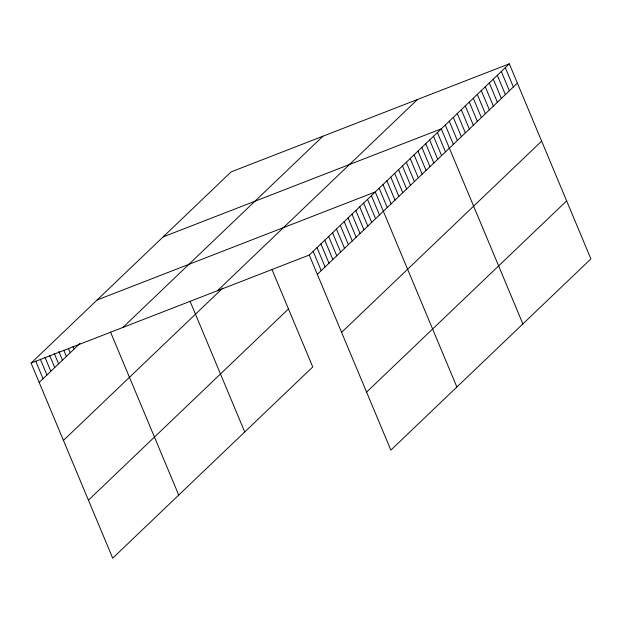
<?xml version="1.0" encoding="UTF-8"?>
<svg xmlns="http://www.w3.org/2000/svg" width="622" height="622" viewBox="0 0 622 622"><rect width="100%" height="100%" fill="white"/><g stroke="black" fill="none" stroke-linecap="round" stroke-linejoin="round"><path stroke-width="0.93" d="M271.938 269.396L312.749 366.949L112.699 558.175L31.1 363.1L231.143 171.874L509.301 63.825L590.9 258.9L390.857 450.126L309.251 255.051L509.301 63.825M39.178 382.413L79.95 343.437M122.892 327.444L322.935 136.218M217.467 290.707L417.51 99.481M63.444 440.415L222.808 288.072M317.329 274.364L517.38 83.138M88.441 500.174L288.484 308.947M341.595 332.366L541.638 141.14M366.591 392.124L566.634 200.898M163.127 236.889L441.286 128.847L522.884 323.914M97.118 299.998L375.268 191.949L456.867 387.016M31.1 363.1L309.251 255.051M505.297 67.65L513.375 86.963M501.301 71.476L509.379 90.789M497.297 75.301L505.375 94.614M493.293 79.126L501.371 98.439M489.296 82.951L497.375 102.257M485.292 86.777L493.37 106.082M481.296 90.594L489.374 109.907M477.292 94.42L485.37 113.733M473.295 98.245L481.366 117.558M469.291 102.07L477.369 121.383M465.287 105.895L473.365 125.209M461.291 109.721L469.369 129.034M457.287 113.546L465.365 132.859M453.29 117.371L461.368 136.685M449.286 121.197L457.364 140.502M445.282 125.022L453.36 144.327M437.398 132.556L445.476 151.869M433.518 136.265L441.597 155.578M429.631 139.981L437.709 159.294M425.751 143.69L433.829 163.003M421.872 147.406L429.95 166.712M417.984 151.115L426.062 170.428M414.104 154.831L422.183 174.137M410.217 158.54L418.295 177.853M406.337 162.249L414.415 181.562M402.45 165.965L410.528 185.278M398.57 169.674L406.648 188.987M394.682 173.39L402.761 192.703M390.803 177.099L398.881 196.412M386.915 180.815L394.993 200.121M383.035 184.524L391.114 203.837M379.156 188.241L387.234 207.546M371.388 195.658L379.467 214.971M367.501 199.374L375.579 218.687M363.621 203.083L371.699 222.396M359.734 206.799L367.812 226.105M355.854 210.508L363.932 229.821M351.966 214.225L360.045 233.53M348.087 217.933L356.165 237.246M344.199 221.642L352.277 240.955M340.32 225.358L348.398 244.671M336.44 229.067L344.518 248.38M332.552 232.783L340.631 252.089M328.673 236.492L336.751 255.805M324.785 240.209L332.863 259.514M320.905 243.917L328.984 263.23M317.018 247.626L325.096 266.939M313.138 251.342L321.216 270.656M190.122 301.413L244.734 431.963M110.545 332.101L178.716 495.065M73.023 346.368L74.127 349.004M68.404 348.328L70.247 352.721M63.794 350.287L66.36 356.429M58.802 351.36L62.48 360.138M54.192 353.319L58.592 363.854M49.573 355.279L54.713 367.563M44.955 357.23L50.825 371.28M40.337 359.189L46.945 374.988M35.718 361.149L43.058 378.705"/></g></svg>
